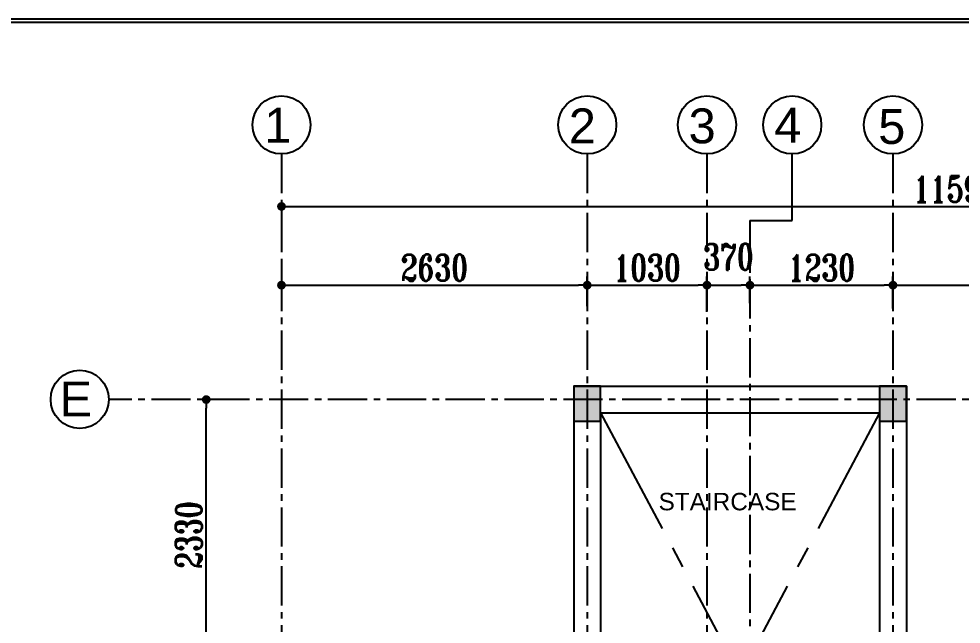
# Model space of a CAD drawing. Header units: millimetres. Extents: x 12977220 to 13113408, y -169657 to -55898.
# Drawn here: x 13080371 to 13088477, y -61100 to -55898 of the extents above; entities that cross this region are included whole.
import ezdxf

# ---------------------------------------------------------------- set-up
doc = ezdxf.new("R2010")
doc.units = ezdxf.units.MM
doc.header["$LTSCALE"] = 3
doc.header["$PDMODE"] = 66
doc.linetypes.add('CENTER', pattern=[2, 1.25, -0.25, 0.25, -0.25])
doc.linetypes.add('CENTER2', pattern=[1.125, 0.75, -0.125, 0.125, -0.125])
for name, color, linetype in [('BEAM', 7, 'Continuous'), ('CENTERLINE', 112, 'Continuous'), ('COLUMN', 6, 'Continuous'), ('COLUMN NEW', 112, 'Continuous'), ('COLUMN-NAME', 83, 'Continuous'), ('FOOTING', 60, 'Continuous'), ('GRID', 8, 'CENTER'), ('GRIDNAME', 83, 'Continuous'), ('OUTER FRAME', 7, 'Continuous')]:
    doc.layers.add(name, color=color, linetype=linetype)
doc.styles.add('ariel', font='ARIAL.TTF')
doc.styles.add('ROMANT', font='romant.shx', dxfattribs={"width": 0.75})
doc.dimstyles.new('DIM$0', dxfattribs={"dimtxt": 3, "dimasz": 1, "dimexe": 1, "dimexo": 1, "dimgap": 0.5, "dimtad": 1, "dimdec": 0, "dimdsep": 46, "dimtxsty": 'ROMANT', "dimblk": 'DOT', "dimcen": 2, "dimdle": 1, "dimclrd": 9, "dimclre": 9, "dimclrt": 123, "dimadec": 0, "dimazin": 0, "dimtfac": 1, "dimtdec": 0, "dimtmove": 2, "dimatfit": 2, "dimfxl": 1, "dimarcsym": 0})

# ---------------------------------------------------------------- blocks, each defined once
blk = doc.blocks.new('C1 NEW')
at = {"layer": 'COLUMN NEW', "ltscale": 0.15}
for points in [[(115, 150), (-115, 150), (0, 0)], [(0, 0), (-115, 150), (-115, -150)], [(115, 150), (0, 0), (115, -150)], [(0, 0), (-115, -150), (115, -150)]]:
    blk.add_hatch(color=6, dxfattribs=at).paths.add_polyline_path(points)
at = {"layer": 'COLUMN NEW', "color": 6, "ltscale": 0.15}
blk.add_lwpolyline([(-115, -150), (115, -150), (115, 150), (-115, 150)], close=True, dxfattribs=at)
blk = doc.blocks.new('_Dot')
at = {"color": 0, "linetype": 'ByBlock', "lineweight": -2}
blk.add_line((-0.5, 0), (-1, 0), dxfattribs=at)
at = {"color": 0, "linetype": 'ByBlock', "const_width": 0.5}
blk.add_lwpolyline([(-0.25, 0, 1), (0.25, 0, 1)], format="xyb", close=True, dxfattribs=at)
blk = doc.blocks.new('*D680')
at = {"layer": 'Defpoints', "color": 0, "linetype": 'ByBlock', "ltscale": 500, "transparency": 16777216}
for p in [(13082630.2, -57455.8), (13094220.2, -57455.8), (13094220.2, -57509.8)]:
    blk.add_point(p, dxfattribs=at)
at = {"layer": 'FOOTING', "color": 9, "linetype": 'ByBlock', "lineweight": -2, "ltscale": 500, "transparency": 16777216}
for p, q in [((13082630.2, -57530.8), (13082630.2, -57584.8)), ((13082705.2, -57509.8), (13094145.2, -57509.8)), ((13094220.2, -57530.8), (13094220.2, -57584.8))]:
    blk.add_line(p, q, dxfattribs=at)
at = {"layer": 'FOOTING', "color": 9, "linetype": 'ByBlock', "lineweight": -2, "ltscale": 500, "transparency": 16777216, "xscale": 75, "yscale": 75, "zscale": 75, "rotation": 180}
blk.add_blockref('_Dot', (13082630.2, -57509.8), dxfattribs=at)
at = {"layer": 'FOOTING', "color": 9, "linetype": 'ByBlock', "lineweight": -2, "ltscale": 500, "transparency": 16777216, "xscale": 75, "yscale": 75, "zscale": 75}
blk.add_blockref('_Dot', (13094220.2, -57509.8), dxfattribs=at)
at = {"layer": 'FOOTING', "color": 6, "linetype": 'ByBlock', "ltscale": 500, "transparency": 16777216, "insert": (13088425.2, -57359.8), "char_height": 225, "attachment_point": 5, "style": 'ROMANT'}
blk.add_mtext('11590', dxfattribs=at)
blk = doc.blocks.new('*D681')
at = {"layer": 'Defpoints', "color": 0, "linetype": 'ByBlock', "ltscale": 500, "transparency": 16777216}
for p in [(13082630.2, -57931.3), (13085260.2, -58186.7), (13085260.2, -58441.9)]:
    blk.add_point(p, dxfattribs=at)
at = {"layer": 'FOOTING', "color": 9, "linetype": 'ByBlock', "lineweight": -2, "ltscale": 500, "transparency": 16777216}
for p, q in [((13082630.2, -58006.3), (13082630.2, -58261.7)), ((13085260.2, -58366.9), (13085260.2, -58111.7)), ((13082705.2, -58186.7), (13085185.2, -58186.7))]:
    blk.add_line(p, q, dxfattribs=at)
at = {"layer": 'FOOTING', "color": 9, "linetype": 'ByBlock', "lineweight": -2, "ltscale": 500, "transparency": 16777216, "xscale": 75, "yscale": 75, "zscale": 75, "rotation": 180}
blk.add_blockref('_Dot', (13082630.2, -58186.7), dxfattribs=at)
at = {"layer": 'FOOTING', "color": 9, "linetype": 'ByBlock', "lineweight": -2, "ltscale": 500, "transparency": 16777216, "xscale": 75, "yscale": 75, "zscale": 75}
blk.add_blockref('_Dot', (13085260.2, -58186.7), dxfattribs=at)
at = {"layer": 'FOOTING', "color": 6, "linetype": 'ByBlock', "ltscale": 500, "transparency": 16777216, "insert": (13083945.2, -58036.7), "char_height": 225, "attachment_point": 5, "style": 'ROMANT'}
blk.add_mtext('2630', dxfattribs=at)
blk = doc.blocks.new('*D682')
at = {"layer": 'Defpoints', "color": 0, "linetype": 'ByBlock', "ltscale": 500, "transparency": 16777216}
for p in [(13086290.2, -58186.7), (13085260.2, -58391.3), (13086290.2, -58491.6)]:
    blk.add_point(p, dxfattribs=at)
at = {"layer": 'FOOTING', "color": 9, "linetype": 'ByBlock', "lineweight": -2, "ltscale": 500, "transparency": 16777216}
for p, q in [((13085260.2, -58316.3), (13085260.2, -58111.7)), ((13086290.2, -58416.6), (13086290.2, -58111.7)), ((13085335.2, -58186.7), (13086215.2, -58186.7))]:
    blk.add_line(p, q, dxfattribs=at)
at = {"layer": 'FOOTING', "color": 9, "linetype": 'ByBlock', "lineweight": -2, "ltscale": 500, "transparency": 16777216, "xscale": 75, "yscale": 75, "zscale": 75, "rotation": 180}
blk.add_blockref('_Dot', (13085260.2, -58186.7), dxfattribs=at)
at = {"layer": 'FOOTING', "color": 9, "linetype": 'ByBlock', "lineweight": -2, "ltscale": 500, "transparency": 16777216, "xscale": 75, "yscale": 75, "zscale": 75}
blk.add_blockref('_Dot', (13086290.2, -58186.7), dxfattribs=at)
at = {"layer": 'FOOTING', "color": 6, "linetype": 'ByBlock', "ltscale": 500, "transparency": 16777216, "insert": (13085775.2, -58036.7), "char_height": 225, "attachment_point": 5, "style": 'ROMANT'}
blk.add_mtext('1030', dxfattribs=at)
blk = doc.blocks.new('*D683')
at = {"layer": 'Defpoints', "color": 0, "linetype": 'ByBlock', "ltscale": 500, "transparency": 16777216}
for p in [(13086660.2, -58186.7), (13086290.2, -58416.6), (13086660.2, -58415.3)]:
    blk.add_point(p, dxfattribs=at)
at = {"layer": 'FOOTING', "color": 9, "linetype": 'ByBlock', "lineweight": -2, "ltscale": 500, "transparency": 16777216}
for p, q in [((13086290.2, -58341.6), (13086290.2, -58111.7)), ((13086660.2, -58340.3), (13086660.2, -58111.7)), ((13086365.2, -58186.7), (13086585.2, -58186.7))]:
    blk.add_line(p, q, dxfattribs=at)
at = {"layer": 'FOOTING', "color": 9, "linetype": 'ByBlock', "lineweight": -2, "ltscale": 500, "transparency": 16777216, "xscale": 75, "yscale": 75, "zscale": 75, "rotation": 180}
blk.add_blockref('_Dot', (13086290.2, -58186.7), dxfattribs=at)
at = {"layer": 'FOOTING', "color": 9, "linetype": 'ByBlock', "lineweight": -2, "ltscale": 500, "transparency": 16777216, "xscale": 75, "yscale": 75, "zscale": 75}
blk.add_blockref('_Dot', (13086660.2, -58186.7), dxfattribs=at)
at = {"layer": 'FOOTING', "color": 6, "linetype": 'ByBlock', "ltscale": 500, "transparency": 16777216, "insert": (13086475.2, -57943), "char_height": 225, "attachment_point": 5, "style": 'ROMANT'}
blk.add_mtext('370', dxfattribs=at)
blk = doc.blocks.new('*D684')
at = {"layer": 'Defpoints', "color": 0, "linetype": 'ByBlock', "ltscale": 500, "transparency": 16777216}
for p in [(13087890.2, -58186.7), (13086660.2, -58415.3), (13087890.2, -58461.5)]:
    blk.add_point(p, dxfattribs=at)
at = {"layer": 'FOOTING', "color": 9, "linetype": 'ByBlock', "lineweight": -2, "ltscale": 500, "transparency": 16777216}
for p, q in [((13086660.2, -58340.3), (13086660.2, -58111.7)), ((13087890.2, -58386.5), (13087890.2, -58111.7)), ((13086735.2, -58186.7), (13087815.2, -58186.7))]:
    blk.add_line(p, q, dxfattribs=at)
at = {"layer": 'FOOTING', "color": 9, "linetype": 'ByBlock', "lineweight": -2, "ltscale": 500, "transparency": 16777216, "xscale": 75, "yscale": 75, "zscale": 75, "rotation": 180}
blk.add_blockref('_Dot', (13086660.2, -58186.7), dxfattribs=at)
at = {"layer": 'FOOTING', "color": 9, "linetype": 'ByBlock', "lineweight": -2, "ltscale": 500, "transparency": 16777216, "xscale": 75, "yscale": 75, "zscale": 75}
blk.add_blockref('_Dot', (13087890.2, -58186.7), dxfattribs=at)
at = {"layer": 'FOOTING', "color": 6, "linetype": 'ByBlock', "ltscale": 500, "transparency": 16777216, "insert": (13087275.2, -58036.7), "char_height": 225, "attachment_point": 5, "style": 'ROMANT'}
blk.add_mtext('1230', dxfattribs=at)
blk = doc.blocks.new('*D685')
at = {"layer": 'Defpoints', "color": 0, "linetype": 'ByBlock', "ltscale": 500, "transparency": 16777216}
for p in [(13090225.2, -58186.7), (13087890.2, -58461.5), (13090225.2, -58464.6)]:
    blk.add_point(p, dxfattribs=at)
at = {"layer": 'FOOTING', "color": 9, "linetype": 'ByBlock', "lineweight": -2, "ltscale": 500, "transparency": 16777216}
for p, q in [((13087890.2, -58386.5), (13087890.2, -58111.7)), ((13090225.2, -58389.6), (13090225.2, -58111.7)), ((13087965.2, -58186.7), (13090150.2, -58186.7))]:
    blk.add_line(p, q, dxfattribs=at)
at = {"layer": 'FOOTING', "color": 9, "linetype": 'ByBlock', "lineweight": -2, "ltscale": 500, "transparency": 16777216, "xscale": 75, "yscale": 75, "zscale": 75, "rotation": 180}
blk.add_blockref('_Dot', (13087890.2, -58186.7), dxfattribs=at)
at = {"layer": 'FOOTING', "color": 9, "linetype": 'ByBlock', "lineweight": -2, "ltscale": 500, "transparency": 16777216, "xscale": 75, "yscale": 75, "zscale": 75}
blk.add_blockref('_Dot', (13090225.2, -58186.7), dxfattribs=at)
at = {"layer": 'FOOTING', "color": 6, "linetype": 'ByBlock', "ltscale": 500, "transparency": 16777216, "insert": (13089057.7, -58036.7), "char_height": 225, "attachment_point": 5, "style": 'ROMANT'}
blk.add_mtext('2335', dxfattribs=at)
blk = doc.blocks.new('*D690')
at = {"layer": 'Defpoints', "color": 0, "linetype": 'ByBlock', "ltscale": 500, "transparency": 16777216}
for p in [(13081983.1, -59170.2), (13082180.8, -59170.2), (13082055.1, -61500.2)]:
    blk.add_point(p, dxfattribs=at)
at = {"layer": 'FOOTING', "color": 9, "linetype": 'ByBlock', "lineweight": -2, "ltscale": 500, "transparency": 16777216}
for p, q in [((13082105.8, -59170.2), (13081908.1, -59170.2)), ((13081983.1, -61425.2), (13081983.1, -59245.2)), ((13081980.1, -61500.2), (13081908.1, -61500.2))]:
    blk.add_line(p, q, dxfattribs=at)
at = {"layer": 'FOOTING', "color": 9, "linetype": 'ByBlock', "lineweight": -2, "ltscale": 500, "transparency": 16777216, "xscale": 75, "yscale": 75, "zscale": 75}
for p, rotation in [((13081983.1, -59170.2), 90), ((13081983.1, -61500.2), 270)]:
    blk.add_blockref('_Dot', p, dxfattribs=dict(at, rotation=rotation))
at = {"layer": 'FOOTING', "color": 6, "linetype": 'ByBlock', "ltscale": 500, "transparency": 16777216, "insert": (13081833.1, -60335.2), "char_height": 225, "attachment_point": 5, "rotation": 90, "style": 'ROMANT'}
blk.add_mtext('2330', dxfattribs=at)

msp = doc.modelspace()

# ---------------------------------------------------------------- linework, layer by layer
at = {"layer": 'BEAM', "color": 1, "linetype": 'ByBlock', "ltscale": 500}
for p, q in [((13085145.2, -59055.2), (13085145.2, -61385.2)), ((13085145.2, -59055.2), (13088005.2, -59055.2)), ((13088005.2, -59055.2), (13088005.2, -61385.2)), ((13085375.2, -59285.2), (13085375.2, -63785.2)), ((13085375.2, -59285.2), (13087775.2, -59285.2)), ((13087775.2, -59285.2), (13087775.2, -63785.2))]:
    msp.add_line(p, q, dxfattribs=at)
at = {"layer": 'CENTERLINE', "color": 252, "ltscale": 0.15}
for p, q in [((13087023.9, -57629.5), (13087023.9, -57059)), ((13086660.2, -57629.5), (13087023.9, -57629.5))]:
    msp.add_line(p, q, dxfattribs=at)
at = {"layer": 'COLUMN', "color": 8, "linetype": 'CENTER2', "ltscale": 500}
for p, q in [((13085375.2, -59285.2), (13087775.2, -63785.2)), ((13087775.2, -59285.2), (13085375.2, -63785.2))]:
    msp.add_line(p, q, dxfattribs=at)
at = {"layer": 'GRID', "linetype": 'CENTER2', "ltscale": 150}
for p, q in [((13082630.2, -57059), (13082630.2, -71113.5)), ((13085260.2, -57059), (13085260.2, -71113.5)), ((13086290.2, -57059), (13086290.2, -71113.5)), ((13087890.2, -57059), (13087890.2, -71113.5)), ((13086660.2, -57629.5), (13086660.2, -71113.5)), ((13095011.1, -59170.2), (13081145.1, -59170.2))]:
    msp.add_line(p, q, dxfattribs=at)
at = {"layer": 'GRIDNAME'}
for centre in [(13082630.2, -56809), (13085260.2, -56809), (13086290.2, -56809), (13087023.9, -56809), (13087890.2, -56809), (13080895.1, -59168.3)]:
    msp.add_circle(centre, 250, dxfattribs=at)
at = {"layer": 'OUTER FRAME'}
for points in [[(13065170, -78141.6), (13065170, -55897.5), (13096629.5, -55897.5), (13096629.5, -78141.6)], [(13065198.5, -78113.1), (13065198.5, -55926.1), (13096600.9, -55926.1), (13096600.9, -78113.1)]]:
    msp.add_lwpolyline(points, close=True, dxfattribs=at)

# ---------------------------------------------------------------- block references
at = {"layer": 'COLUMN NEW'}
for p in [(13085260.2, -59205.2), (13087890.2, -59205.2)]:
    msp.add_blockref('C1 NEW', p, dxfattribs=at)

# ---------------------------------------------------------------- texts
at = {"layer": 'COLUMN-NAME', "color": 6, "style": 'ariel'}
msp.add_text('STAIRCASE', height=150, rotation=360, dxfattribs=at).set_placement((13085874, -60121.9))
at = {"layer": 'GRIDNAME', "style": 'ariel'}
for s, p in [('1', (13082481.5, -56962.3)), ('2', (13085101.6, -56967.5)), ('3', (13086132.3, -56967.5)), ('4', (13086869, -56962.3)), ('5', (13087763.6, -56972.9)), ('E', (13080721.4, -59315))]:
    msp.add_text(s, height=300, rotation=360, dxfattribs=at).set_placement(p)

# ---------------------------------------------------------------- dimensions: what is measured, and where the dimension line sits
at = {"layer": 'FOOTING', "linetype": 'ByBlock', "ltscale": 500}
for base, p1, p2, picture, middle in [((13094220.2, -57509.8), (13082630.2, -57455.8), (13094220.2, -57455.8), '*D680', (13088425.2, -57359.8)), ((13086660.2, -58186.7), (13086290.2, -58416.6), (13086660.2, -58415.3), '*D683', (13086475.2, -57943)), ((13085260.2, -58186.7), (13082630.2, -57931.3), (13085260.2, -58441.9), '*D681', (13083945.2, -58036.7)), ((13086290.2, -58186.7), (13085260.2, -58391.3), (13086290.2, -58491.6), '*D682', (13085775.2, -58036.7)), ((13087890.2, -58186.7), (13086660.2, -58415.3), (13087890.2, -58461.5), '*D684', (13087275.2, -58036.7)), ((13090225.2, -58186.7), (13087890.2, -58461.5), (13090225.2, -58464.6), '*D685', (13089057.7, -58036.7))]:
    dim = msp.add_linear_dim(base=base, p1=p1, p2=p2, dimstyle='DIM$0', override={"dimscale": 75, "dimclrt": 6}, dxfattribs=at)
    dim.commit()
    dim.dimension.update_dxf_attribs({"geometry": picture, "text_midpoint": middle})
dim = msp.add_linear_dim(base=(13081983.1, -59170.2), p1=(13082055.1, -61500.2), p2=(13082180.8, -59170.2), angle=90, dimstyle='DIM$0', override={"dimscale": 75, "dimclrt": 6}, dxfattribs=at)
dim.commit()
dim.dimension.update_dxf_attribs({"geometry": '*D690', "text_midpoint": (13081833.1, -60335.2)})

doc.saveas('drawing.dxf')
